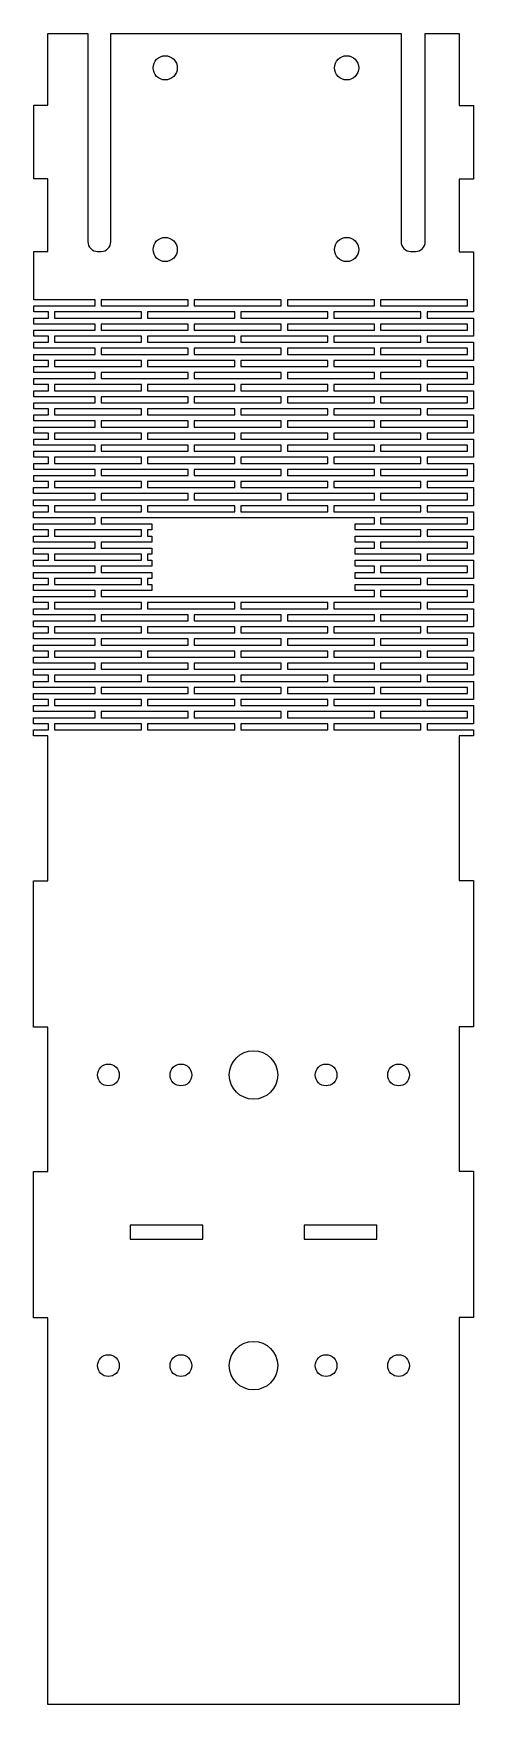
# Model space of a CAD drawing. Header units: millimetres. Extents: x -21 to 70, y -100 to 245.
import ezdxf

# ---------------------------------------------------------------- set-up
doc = ezdxf.new("R2010")
doc.units = ezdxf.units.MM
doc.layers.get('0').update_dxf_attribs({"linetype": 'CONTINUOUS'})

msp = doc.modelspace()

# ---------------------------------------------------------------- linework, layer by layer
msp.add_lwpolyline([(67, -20.07), (67, -99.97), (-18, -99.97), (-18, -20.1), (-21, -20.1), (-21, 10.1), (-18, 10.1), (-18, 39.9), (-21, 39.9), (-21, 70.1), (-18, 70.1), (-18, 100), (-21, 100), (-21, 101.25), (-17.88, 101.25), (-17.88, 102.5), (-21, 102.5), (-21, 103.75), (-8.25, 103.75), (-8.25, 105), (-20.99, 105), (-20.99, 106.25), (-17.88, 106.25), (-17.88, 107.5), (-20.99, 107.5), (-20.99, 108.75), (-8.25, 108.75), (-8.25, 110), (-20.99, 110), (-20.99, 111.25), (-17.88, 111.25), (-17.88, 112.5), (-20.99, 112.5), (-20.99, 113.75), (-8.25, 113.75), (-8.25, 115), (-20.98, 115), (-20.98, 116.25), (-17.88, 116.25), (-17.88, 117.5), (-20.98, 117.5), (-20.98, 118.75), (-8.25, 118.75), (-8.25, 120), (-20.98, 120), (-20.98, 121.25), (-17.88, 121.25), (-17.88, 122.5), (-20.98, 122.5), (-20.98, 123.75), (-8.25, 123.75), (-8.25, 125), (-20.97, 125), (-20.97, 126.25), (-17.88, 126.25), (-17.88, 127.5), (-20.97, 127.5), (-20.97, 128.75), (-8.25, 128.75), (-8.25, 130), (-20.97, 130), (-20.97, 131.25), (-17.88, 131.25), (-17.88, 132.5), (-20.97, 132.5), (-20.96, 133.75), (-8.25, 133.75), (-8.25, 135), (-20.96, 135), (-20.96, 136.25), (-17.88, 136.25), (-17.88, 137.5), (-20.96, 137.5), (-20.96, 138.75), (-8.25, 138.75), (-8.25, 140), (-20.96, 140), (-20.96, 141.25), (-17.88, 141.25), (-17.88, 142.5), (-20.96, 142.5), (-20.95, 143.75), (-8.25, 143.75), (-8.25, 145), (-20.95, 145), (-20.95, 146.25), (-17.88, 146.25), (-17.88, 147.5), (-20.95, 147.5), (-20.95, 148.75), (-8.25, 148.75), (-8.25, 150), (-20.95, 150), (-20.95, 151.25), (-17.88, 151.25), (-17.88, 152.5), (-20.94, 152.5), (-20.94, 153.75), (-8.25, 153.75), (-8.25, 155), (-20.94, 155), (-20.94, 156.25), (-17.88, 156.25), (-17.88, 157.5), (-20.94, 157.5), (-20.94, 158.75), (-8.25, 158.75), (-8.25, 160), (-20.94, 160), (-20.94, 161.25), (-17.88, 161.25), (-17.88, 162.5), (-20.93, 162.5), (-20.93, 163.75), (-8.25, 163.75), (-8.25, 165), (-20.93, 165), (-20.93, 166.25), (-17.88, 166.25), (-17.88, 167.5), (-20.93, 167.5), (-20.93, 168.75), (-8.25, 168.75), (-8.25, 170), (-20.93, 170), (-20.93, 171.25), (-17.88, 171.25), (-17.88, 172.5), (-20.92, 172.5), (-20.92, 173.75), (-8.25, 173.75), (-8.25, 175), (-20.92, 175), (-20.92, 176.25), (-17.88, 176.25), (-17.88, 177.5), (-20.92, 177.5), (-20.92, 178.75), (-8.25, 178.75), (-8.25, 180), (-20.92, 180), (-20.91, 181.25), (-17.88, 181.25), (-17.88, 182.5), (-20.91, 182.5), (-20.91, 183.75), (-8.25, 183.75), (-8.25, 185), (-20.91, 185), (-20.91, 186.25), (-17.88, 186.25), (-17.88, 187.5), (-20.91, 187.5), (-20.91, 188.75), (-8.25, 188.75), (-8.25, 190), (-20.91, 190.01), (-20.9, 195), (-20.9, 200), (-18, 200), (-18, 215), (-20.9, 215), (-20.9, 230.2), (-18, 230.2), (-18, 245), (-9.73, 245), (-9.73, 202, 0.414214), (-7.73, 200), (-7, 200, 0.414214), (-5, 202), (-5, 245), (55, 245), (55, 202, 0.414214), (57, 200), (58, 200, 0.414214), (60, 202), (60, 245), (67, 245), (67, 230.1), (70, 230.1), (70, 214.9), (67, 214.9), (67, 199.9), (70, 199.9), (70, 187.5), (60.38, 187.5), (60.38, 186.25), (70, 186.25), (70, 182.5), (60.38, 182.5), (60.38, 181.25), (70, 181.25), (70, 177.5), (60.38, 177.5), (60.38, 176.25), (70, 176.25), (70, 172.5), (60.38, 172.5), (60.38, 171.25), (70, 171.25), (70, 167.5), (60.38, 167.5), (60.38, 166.25), (70, 166.25), (70, 162.5), (60.38, 162.5), (60.38, 161.25), (70, 161.25), (70, 157.5), (60.38, 157.5), (60.38, 156.25), (70, 156.25), (70, 152.5), (60.38, 152.5), (60.38, 151.25), (70, 151.25), (70, 147.5), (60.38, 147.5), (60.38, 146.25), (70, 146.25), (70, 142.5), (60.38, 142.5), (60.38, 141.25), (70, 141.25), (70, 137.5), (60.38, 137.5), (60.38, 136.25), (70, 136.25), (70, 132.5), (60.38, 132.5), (60.38, 131.25), (70, 131.25), (70, 127.5), (60.38, 127.5), (60.38, 126.25), (70, 126.25), (70, 122.5), (60.38, 122.5), (60.38, 121.25), (70, 121.25), (70, 117.5), (60.38, 117.5), (60.38, 116.25), (70, 116.25), (70, 112.5), (60.38, 112.5), (60.38, 111.25), (70, 111.25), (70, 107.5), (60.38, 107.5), (60.38, 106.25), (70, 106.25), (70, 102.5), (60.38, 102.5), (60.38, 101.25), (70, 101.25), (70, 100.03), (67, 100.03), (67, 70.13), (70, 70.13), (70, 39.93), (67, 39.93), (67, 10.13), (70, 10.13), (70, -20.07)], format="xyb", close=True)
for points in [[(11, 190), (-7, 190), (-7, 188.75), (11, 188.75)], [(30.25, 190), (12.25, 190), (12.25, 188.75), (30.25, 188.75)], [(49.5, 190), (31.5, 190), (31.5, 188.75), (49.5, 188.75)], [(68.75, 188.75), (68.75, 190), (50.75, 190), (50.75, 188.75)], [(1.37, 186.25), (1.37, 187.5), (-16.63, 187.5), (-16.63, 186.25)], [(20.62, 186.25), (20.62, 187.5), (2.62, 187.5), (2.62, 186.25)], [(39.87, 186.25), (39.87, 187.5), (21.87, 187.5), (21.87, 186.25)], [(59.12, 186.25), (59.12, 187.5), (41.12, 187.5), (41.12, 186.25)], [(-7, 185), (-7, 183.75), (11, 183.75), (11, 185)], [(12.25, 183.75), (30.25, 183.75), (30.25, 185), (12.25, 185)], [(49.5, 183.75), (49.5, 185), (31.5, 185), (31.5, 183.75)], [(68.75, 183.75), (68.75, 185), (50.75, 185), (50.75, 183.75)], [(-16.63, 182.5), (-16.63, 181.25), (1.37, 181.25), (1.37, 182.5)], [(-7, 180), (-7, 178.75), (11, 178.75), (11, 180)], [(20.62, 181.25), (20.62, 182.5), (2.62, 182.5), (2.62, 181.25)], [(12.25, 178.75), (30.25, 178.75), (30.25, 180), (12.25, 180)], [(39.87, 181.25), (39.87, 182.5), (21.87, 182.5), (21.87, 181.25)], [(49.5, 178.75), (49.5, 180), (31.5, 180), (31.5, 178.75)], [(59.12, 181.25), (59.12, 182.5), (41.12, 182.5), (41.12, 181.25)], [(68.75, 178.75), (68.75, 180), (50.75, 180), (50.75, 178.75)], [(-16.63, 177.5), (-16.63, 176.25), (1.37, 176.25), (1.37, 177.5)], [(20.62, 176.25), (20.62, 177.5), (2.62, 177.5), (2.62, 176.25)], [(39.87, 176.25), (39.87, 177.5), (21.87, 177.5), (21.87, 176.25)], [(59.12, 176.25), (59.12, 177.5), (41.12, 177.5), (41.12, 176.25)], [(-16.63, 172.5), (-16.63, 171.25), (1.37, 171.25), (1.37, 172.5)], [(-7, 175), (-7, 173.75), (11, 173.75), (11, 175)], [(20.62, 171.25), (20.62, 172.5), (2.62, 172.5), (2.62, 171.25)], [(12.25, 173.75), (30.25, 173.75), (30.25, 175), (12.25, 175)], [(39.87, 171.25), (39.87, 172.5), (21.87, 172.5), (21.87, 171.25)], [(49.5, 173.75), (49.5, 175), (31.5, 175), (31.5, 173.75)], [(59.12, 171.25), (59.12, 172.5), (41.12, 172.5), (41.12, 171.25)], [(68.75, 173.75), (68.75, 175), (50.75, 175), (50.75, 173.75)], [(-7, 170), (-7, 168.75), (11, 168.75), (11, 170)], [(12.25, 168.75), (30.25, 168.75), (30.25, 170), (12.25, 170)], [(49.5, 168.75), (49.5, 170), (31.5, 170), (31.5, 168.75)], [(68.75, 168.75), (68.75, 170), (50.75, 170), (50.75, 168.75)], [(-16.63, 167.5), (-16.63, 166.25), (1.37, 166.25), (1.37, 167.5)], [(20.62, 166.25), (20.62, 167.5), (2.62, 167.5), (2.62, 166.25)], [(39.87, 166.25), (39.87, 167.5), (21.87, 167.5), (21.87, 166.25)], [(59.12, 166.25), (59.12, 167.5), (41.12, 167.5), (41.12, 166.25)], [(-16.63, 162.5), (-16.63, 161.25), (1.37, 161.25), (1.37, 162.5)], [(-7, 165), (-7, 163.75), (11, 163.75), (11, 165)], [(20.62, 161.25), (20.62, 162.5), (2.62, 162.5), (2.62, 161.25)], [(12.25, 163.75), (30.25, 163.75), (30.25, 165), (12.25, 165)], [(39.87, 161.25), (39.87, 162.5), (21.87, 162.5), (21.87, 161.25)], [(49.5, 163.75), (49.5, 165), (31.5, 165), (31.5, 163.75)], [(59.12, 161.25), (59.12, 162.5), (41.12, 162.5), (41.12, 161.25)], [(68.75, 163.75), (68.75, 165), (50.75, 165), (50.75, 163.75)], [(-7, 160), (-7, 158.75), (11, 158.75), (11, 160)], [(12.25, 158.75), (30.25, 158.75), (30.25, 160), (12.25, 160)], [(49.5, 158.75), (49.5, 160), (31.5, 160), (31.5, 158.75)], [(68.75, 158.75), (68.75, 160), (50.75, 160), (50.75, 158.75)], [(-16.63, 157.5), (-16.63, 156.25), (1.37, 156.25), (1.37, 157.5)], [(20.62, 156.25), (20.62, 157.5), (2.62, 157.5), (2.62, 156.25)], [(39.87, 156.25), (39.87, 157.5), (21.87, 157.5), (21.87, 156.25)], [(59.12, 156.25), (59.12, 157.5), (41.12, 157.5), (41.12, 156.25)], [(-16.63, 152.5), (-16.63, 151.25), (1.37, 151.25), (1.37, 152.5)], [(-7, 155), (-7, 153.75), (11, 153.75), (11, 155)], [(20.62, 151.25), (20.62, 152.5), (2.62, 152.5), (2.62, 151.25)], [(12.25, 153.75), (30.25, 153.75), (30.25, 155), (12.25, 155)], [(39.87, 151.25), (39.87, 152.5), (21.87, 152.5), (21.87, 151.25)], [(49.5, 153.75), (49.5, 155), (31.5, 155), (31.5, 153.75)], [(59.12, 151.25), (59.12, 152.5), (41.12, 152.5), (41.12, 151.25)], [(68.75, 153.75), (68.75, 155), (50.75, 155), (50.75, 153.75)], [(-7, 150), (-7, 148.75), (11, 148.75), (11, 150)], [(12.25, 148.75), (30.25, 148.75), (30.25, 150), (12.25, 150)], [(49.5, 148.75), (49.5, 150), (31.5, 150), (31.5, 148.75)], [(68.75, 148.75), (68.75, 150), (50.75, 150), (50.75, 148.75)], [(-16.63, 147.5), (-16.63, 146.25), (1.37, 146.25), (1.37, 147.5)], [(-7, 128.75), (49.5, 128.75), (49.5, 130), (45.5, 130), (45.5, 131.25), (59.12, 131.25), (59.12, 132.5), (45.5, 132.5), (45.5, 133.75), (49.5, 133.75), (49.5, 135), (45.5, 135), (45.5, 136.25), (59.12, 136.25), (59.12, 137.5), (45.5, 137.5), (45.5, 138.75), (49.5, 138.75), (49.5, 140), (45.5, 140), (45.5, 141.25), (59.12, 141.25), (59.12, 142.5), (45.5, 142.5), (45.5, 143.75), (49.5, 143.75), (49.5, 145), (-7, 145), (-7, 143.75), (3.5, 143.75), (3.5, 142.5), (2.62, 142.5), (2.62, 141.25), (3.5, 141.25), (3.5, 140), (-7, 140), (-7, 138.75), (3.5, 138.75), (3.5, 137.5), (2.62, 137.5), (2.62, 136.25), (3.5, 136.25), (3.5, 135), (-7, 135), (-7, 133.75), (3.5, 133.75), (3.5, 132.5), (2.62, 132.5), (2.62, 131.25), (3.5, 131.25), (3.5, 130), (-7, 130)], [(20.62, 146.25), (20.62, 147.5), (2.62, 147.5), (2.62, 146.25)], [(39.87, 146.25), (39.87, 147.5), (21.87, 147.5), (21.87, 146.25)], [(59.12, 146.25), (59.12, 147.5), (41.12, 147.5), (41.12, 146.25)], [(68.75, 143.75), (68.75, 145), (50.75, 145), (50.75, 143.75)], [(-16.63, 142.5), (-16.63, 141.25), (1.37, 141.25), (1.37, 142.5)], [(68.75, 138.75), (68.75, 140), (50.75, 140), (50.75, 138.75)], [(-16.63, 137.5), (-16.63, 136.25), (1.37, 136.25), (1.37, 137.5)], [(68.75, 133.75), (68.75, 135), (50.75, 135), (50.75, 133.75)], [(-16.63, 132.5), (-16.63, 131.25), (1.37, 131.25), (1.37, 132.5)], [(68.75, 128.75), (68.75, 130), (50.75, 130), (50.75, 128.75)], [(-16.63, 127.5), (-16.63, 126.25), (1.37, 126.25), (1.37, 127.5)], [(-7, 125), (-7, 123.75), (11, 123.75), (11, 125)], [(20.62, 126.25), (20.62, 127.5), (2.62, 127.5), (2.62, 126.25)], [(12.25, 123.75), (30.25, 123.75), (30.25, 125), (12.25, 125)], [(39.87, 126.25), (39.87, 127.5), (21.87, 127.5), (21.87, 126.25)], [(49.5, 123.75), (49.5, 125), (31.5, 125), (31.5, 123.75)], [(59.12, 126.25), (59.12, 127.5), (41.12, 127.5), (41.12, 126.25)], [(68.75, 123.75), (68.75, 125), (50.75, 125), (50.75, 123.75)], [(-16.63, 122.5), (-16.63, 121.25), (1.37, 121.25), (1.37, 122.5)], [(20.62, 121.25), (20.62, 122.5), (2.62, 122.5), (2.62, 121.25)], [(39.87, 121.25), (39.87, 122.5), (21.87, 122.5), (21.87, 121.25)], [(59.12, 121.25), (59.12, 122.5), (41.12, 122.5), (41.12, 121.25)], [(-16.63, 117.5), (-16.63, 116.25), (1.37, 116.25), (1.37, 117.5)], [(-7, 120), (-7, 118.75), (11, 118.75), (11, 120)], [(20.62, 116.25), (20.62, 117.5), (2.62, 117.5), (2.62, 116.25)], [(12.25, 118.75), (30.25, 118.75), (30.25, 120), (12.25, 120)], [(39.87, 116.25), (39.87, 117.5), (21.87, 117.5), (21.87, 116.25)], [(49.5, 118.75), (49.5, 120), (31.5, 120), (31.5, 118.75)], [(59.12, 116.25), (59.12, 117.5), (41.12, 117.5), (41.12, 116.25)], [(68.75, 118.75), (68.75, 120), (50.75, 120), (50.75, 118.75)], [(-7, 115), (-7, 113.75), (11, 113.75), (11, 115)], [(12.25, 113.75), (30.25, 113.75), (30.25, 115), (12.25, 115)], [(49.5, 113.75), (49.5, 115), (31.5, 115), (31.5, 113.75)], [(68.75, 113.75), (68.75, 115), (50.75, 115), (50.75, 113.75)], [(-16.63, 112.5), (-16.63, 111.25), (1.37, 111.25), (1.37, 112.5)], [(20.62, 111.25), (20.62, 112.5), (2.62, 112.5), (2.62, 111.25)], [(39.87, 111.25), (39.87, 112.5), (21.87, 112.5), (21.87, 111.25)], [(59.12, 111.25), (59.12, 112.5), (41.12, 112.5), (41.12, 111.25)], [(-16.63, 107.5), (-16.63, 106.25), (1.37, 106.25), (1.37, 107.5)], [(-7, 110), (-7, 108.75), (11, 108.75), (11, 110)], [(20.62, 106.25), (20.62, 107.5), (2.62, 107.5), (2.62, 106.25)], [(12.25, 108.75), (30.25, 108.75), (30.25, 110), (12.25, 110)], [(39.87, 106.25), (39.87, 107.5), (21.87, 107.5), (21.87, 106.25)], [(49.5, 108.75), (49.5, 110), (31.5, 110), (31.5, 108.75)], [(59.12, 106.25), (59.12, 107.5), (41.12, 107.5), (41.12, 106.25)], [(68.75, 108.75), (68.75, 110), (50.75, 110), (50.75, 108.75)], [(-7, 105), (-7, 103.75), (11, 103.75), (11, 105)], [(12.25, 103.75), (30.25, 103.75), (30.25, 105), (12.25, 105)], [(49.5, 103.75), (49.5, 105), (31.5, 105), (31.5, 103.75)], [(68.75, 103.75), (68.75, 105), (50.75, 105), (50.75, 103.75)], [(-16.63, 102.5), (-16.63, 101.25), (1.37, 101.25), (1.37, 102.5)], [(20.62, 101.25), (20.62, 102.5), (2.62, 102.5), (2.62, 101.25)], [(39.87, 101.25), (39.87, 102.5), (21.87, 102.5), (21.87, 101.25)], [(59.12, 101.25), (59.12, 102.5), (41.12, 102.5), (41.12, 101.25)], [(14, -3.9), (14, -1), (-1, -1), (-1, -3.9)], [(50, -3.9), (50, -1), (35, -1), (35, -3.9)]]:
    msp.add_lwpolyline(points, close=True)
for centre, radius in [((6.25, 237.9), 2.5), ((43.75, 237.9), 2.5), ((6.25, 200.4), 2.5), ((43.75, 200.4), 2.5), ((24.5, 30), 5), ((-5.5, 30), 2.25), ((9.5, 30), 2.25), ((39.5, 30), 2.25), ((54.5, 30), 2.25), ((24.5, -30), 5), ((-5.5, -30), 2.25), ((9.5, -30), 2.25), ((39.5, -30), 2.25), ((54.5, -30), 2.25)]:
    msp.add_circle(centre, radius)

doc.saveas('drawing.dxf')
